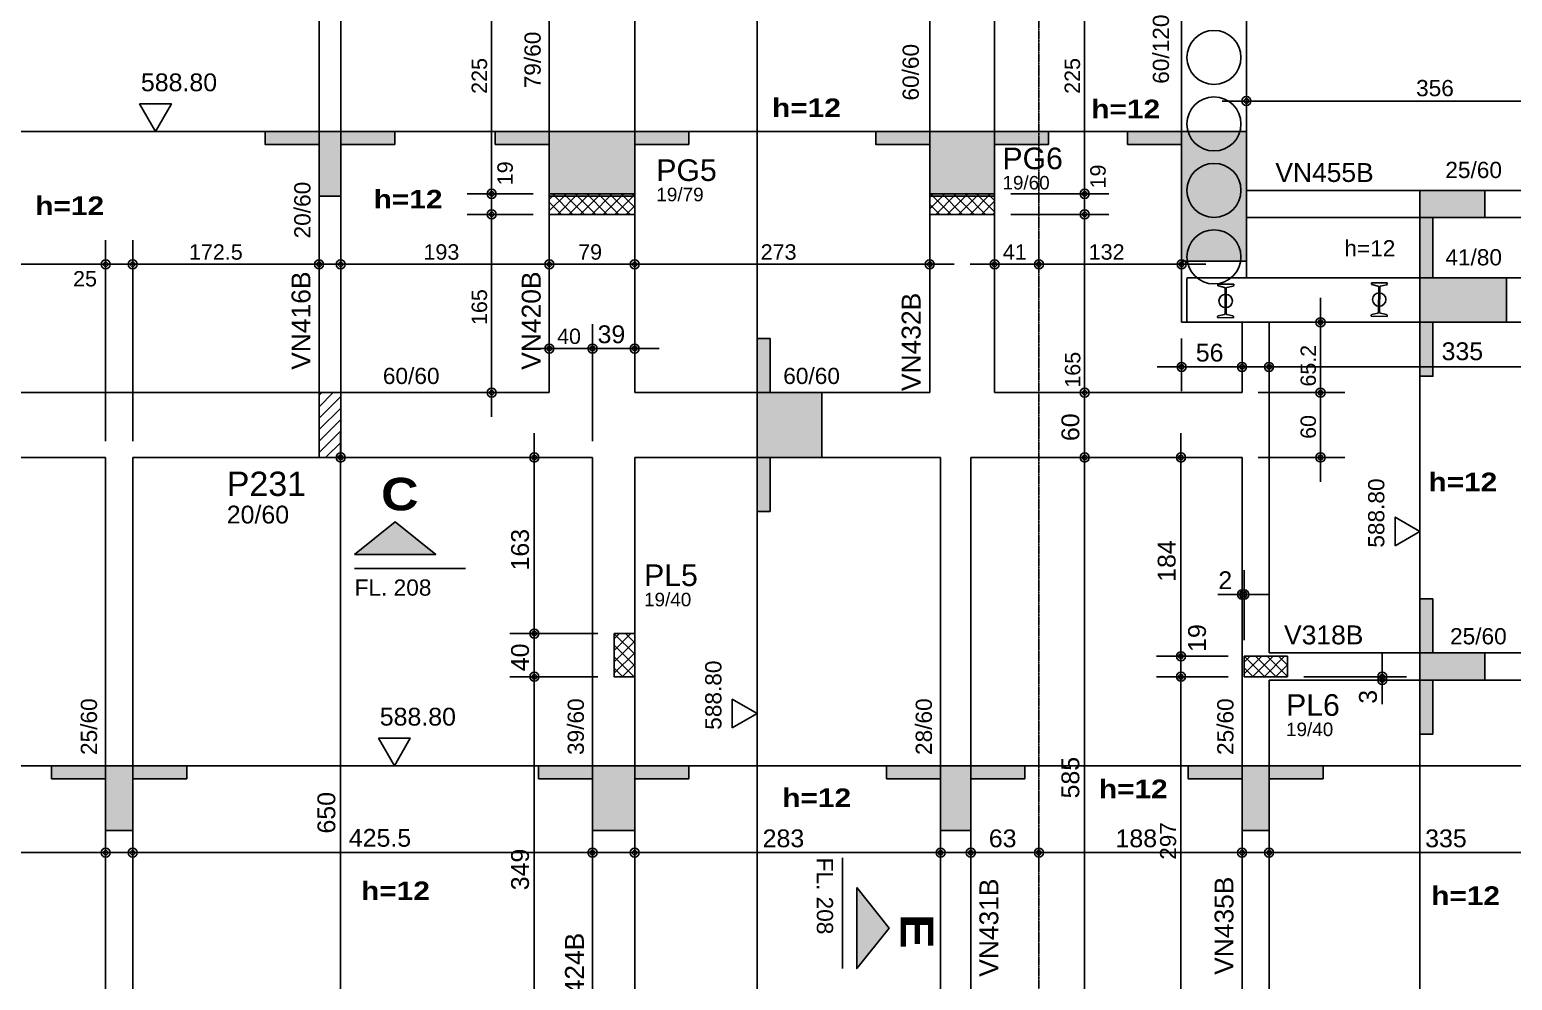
# Model space of a CAD drawing. Extents: x 0 to 13080, y 0 to 6750.
# Drawn here: x 5317 to 6689, y 3452 to 4332 of the extents above; entities that cross this region are included whole.
import ezdxf

# ---------------------------------------------------------------- set-up
doc = ezdxf.new("R2010")
doc.units = 0
doc.header["$MEASUREMENT"] = 0
doc.linetypes.add('ESTILO_TQS_0007', pattern=[2.1, 1.5, -0.2, 0.2, -0.2])
for name, color, linetype in [('MTH-202', 1, 'CONTINUOUS'), ('MTH-224', 4, 'CONTINUOUS'), ('MTH-231', 1, 'CONTINUOUS'), ('MTH-COTAS7', 31, 'CONTINUOUS'), ('MTH-DIM-PILAR', 3, 'CONTINUOUS'), ('MTH-DIM-VIGA', 3, 'CONTINUOUS'), ('MTH-EIXO-214', 4, 'CONTINUOUS'), ('MTH-FACE-VIGA', 7, 'CONTINUOUS'), ('MTH-HACHURA-PILAR', 1, 'CONTINUOUS'), ('MTH-LINHA-CORTE', 5, 'CONTINUOUS'), ('MTH-LINHA-SEÇÃO', 16, 'CONTINUOUS'), ('MTH-PILAR-MORRE', 5, 'CONTINUOUS'), ('MTH-PILAR-NASCE', 5, 'CONTINUOUS'), ('MTH-SIMB_COTA', 3, 'CONTINUOUS'), ('MTH-SOMBRA21', 150, 'CONTINUOUS'), ('MTH-TIT1-VIGA', 5, 'CONTINUOUS'), ('MTH-TIT2-PILAR', 5, 'CONTINUOUS'), ('MTH-TXT', 4, 'CONTINUOUS'), ('MTH-TXT-NEGRITO', 5, 'CONTINUOUS'), ('MTH-TXT-NOTAS', 3, 'CONTINUOUS')]:
    doc.layers.add(name, color=color, linetype=linetype)
doc.styles.add('TQS_ARIAL', font='arial.ttf')
doc.styles.add('TQS_ARIAL_BLACK', font='ariblk.ttf')

msp = doc.modelspace()

# ---------------------------------------------------------------- linework, layer by layer
at = {"layer": 'MTH-224', "linetype": 'Continuous'}
for p, q in [((5617.646319, 3833.376735), (5720.208819, 3833.376735)), ((6069.057753, 3565.680461), (6069.057753, 3463.117961))]:
    msp.add_line(p, q, dxfattribs=at)
for points in [[(5418.741732, 4263.485025), (5433.464235, 4237.985025), (5448.186648, 4263.485025), (5418.741732, 4263.485025)], [(6580.43917, 3854.467055), (6603.386875, 3867.71656), (6580.43917, 3880.964746), (6580.43917, 3854.467055)], [(5967.098864, 3685.910575), (5990.046569, 3699.16008), (5967.098864, 3712.408267), (5967.098864, 3685.910575)], [(5639.740761, 3676.327299), (5654.463265, 3650.827299), (5669.185677, 3676.327299), (5639.740761, 3676.327299)]]:
    msp.add_lwpolyline(points, dxfattribs=at)
at = {"layer": 'MTH-231', "linetype": 'Continuous'}
for p, q in [((6416.328794, 4095.69863), (6416.334249, 4096.633698)), ((6416.334249, 4096.633698), (6431.015599, 4096.548041)), ((6422.570585, 4093.587472), (6416.923238, 4094.940423)), ((6423.028085, 4069.35727), (6423.165029, 4092.829264)), ((6424.140893, 4092.823571), (6424.003956, 4069.353002)), ((6430.406893, 4094.861754), (6424.744144, 4093.57479)), ((6431.015599, 4096.548041), (6431.010144, 4095.612973)), ((6558.389514, 4096.996371), (6558.394969, 4097.931439)), ((6558.394969, 4097.931439), (6573.076319, 4097.845782)), ((6564.631305, 4094.885213), (6558.983958, 4096.238164)), ((6565.088805, 4070.655011), (6565.225749, 4094.127005)), ((6566.201613, 4094.121312), (6566.064676, 4070.650743)), ((6572.467613, 4096.159495), (6566.804864, 4094.872531)), ((6573.076319, 4097.845782), (6573.070864, 4096.910714)), ((6416.153386, 4065.634226), (6416.158842, 4066.569294)), ((6430.834736, 4065.548569), (6416.153386, 4065.634226)), ((6416.762093, 4067.320513), (6422.424842, 4068.607477)), ((6424.598401, 4068.594795), (6430.245747, 4067.241844)), ((6430.840192, 4066.483637), (6430.834736, 4065.548569)), ((6558.214106, 4066.931967), (6558.219562, 4067.867035)), ((6572.895456, 4066.84631), (6558.214106, 4066.931967)), ((6558.822813, 4068.618254), (6564.485562, 4069.905218)), ((6566.659121, 4069.892536), (6572.306467, 4068.539585)), ((6572.900912, 4067.781378), (6572.895456, 4066.84631))]:
    msp.add_line(p, q, dxfattribs=at)
for centre in [(6565.645213, 4082.388874), (6423.584493, 4081.091133)]:
    msp.add_circle(centre, 6.2, dxfattribs=at)
for centre, radius, start, end in [((6417.103803, 4095.694117), 0.775021, 179.666352, 256.527493), ((6422.390021, 4092.833777), 0.775021, 359.666352, 76.527493), ((6424.915902, 4092.819041), 0.775021, 102.803943, 179.665084), ((6430.235136, 4095.617504), 0.775021, 282.803943, 359.665084), ((6559.164523, 4096.991858), 0.775021, 179.666352, 256.527493), ((6564.450741, 4094.131518), 0.775021, 359.666352, 76.527493), ((6566.976622, 4094.116782), 0.775021, 102.803943, 179.665084), ((6572.295856, 4096.915245), 0.775021, 282.803943, 359.665084), ((6416.933851, 4066.564763), 0.775021, 102.803943, 179.665084), ((6422.253083, 4069.36323), 0.775025, 282.804082, 359.770246), ((6424.778965, 4069.348489), 0.775021, 179.666352, 256.527493), ((6430.065184, 4066.48815), 0.775021, 359.666352, 76.527493), ((6558.994571, 4067.862504), 0.775021, 102.803943, 179.665084), ((6564.313803, 4070.660971), 0.775025, 282.804082, 359.770246), ((6566.839685, 4070.64623), 0.775021, 179.666352, 256.527493), ((6572.125904, 4067.785891), 0.775021, 359.666352, 76.527493)]:
    msp.add_arc(centre, radius, start, end, dxfattribs=at)
at = {"layer": 'MTH-COTAS7', "linetype": 'Continuous'}
for p, q in [((5744.422748, 4157.734622), (5744.422748, 4427.714724)), ((6293.102997, 4157.734622), (6293.102997, 4427.714724)), ((6442.778491, 4252.985025), (6442.778491, 4288.625656)), ((6420.278491, 4266.125656), (6821.278048, 4266.125656)), ((5744.422748, 4138.732669), (5744.422748, 4202.734622)), ((6293.102997, 4138.732669), (6293.102997, 4202.734622)), ((5782.779196, 4180.234622), (5721.922748, 4180.234622)), ((5782.779196, 4180.234622), (5721.922748, 4180.234622)), ((5744.422748, 3973.714724), (5744.422748, 4183.732669)), ((6224.777243, 4180.234622), (6315.602997, 4180.234622)), ((6224.777243, 4180.234622), (6315.602997, 4180.234622)), ((6293.102997, 3973.714724), (6293.102997, 4183.732669)), ((6685.739681, 4183.234622), (6745.222233, 4183.234622)), ((5782.777243, 4161.232669), (5721.922748, 4161.232669)), ((5782.779196, 4161.232669), (5721.922748, 4161.232669)), ((6224.777243, 4161.232669), (6315.602997, 4161.232669)), ((6224.777243, 4161.232669), (6315.602997, 4161.232669)), ((5387.277243, 3951.214724), (5387.277243, 4137.506334)), ((5387.277243, 3951.214724), (5387.277243, 4137.506334)), ((5412.277243, 3951.214724), (5412.277243, 4137.506334)), ((5412.277243, 3951.214724), (5412.277243, 4137.506334)), ((5584.778343, 4106.323891), (5584.778343, 4137.506334)), ((5604.778343, 4104.18391), (5604.778343, 4137.506334)), ((5797.779196, 4093.723696), (5797.779196, 4137.506334)), ((5797.779196, 4093.723696), (5797.779196, 4137.506334)), ((5876.777243, 4100.977358), (5876.777243, 4137.506334)), ((5876.777243, 4094.658975), (5876.777243, 4137.506334)), ((6149.777243, 4125.732669), (6149.777243, 4137.506334)), ((6209.777243, 4125.732669), (6209.777243, 4137.506334)), ((6250.777243, 4108.80958), (6250.777243, 4137.506334)), ((6250.777243, 4108.80958), (6250.777243, 4137.506334)), ((6382.778491, 4116.780638), (6382.778491, 4137.506334)), ((5082.278343, 4115.006334), (5409.777243, 4115.006334)), ((5364.777243, 4115.006334), (5434.777243, 4115.006334)), ((5389.777243, 4115.006334), (5607.278343, 4115.006334)), ((5582.278343, 4115.006334), (5820.279196, 4115.006334)), ((5775.279196, 4115.006334), (5899.277243, 4115.006334)), ((5854.277243, 4115.006334), (6172.277243, 4115.006334)), ((6187.277243, 4115.006334), (6273.277243, 4115.006334)), ((6228.277243, 4115.006334), (6405.278491, 4115.006334)), ((6511.338544, 3973.714724), (6511.338544, 4083.890202)), ((6498.948715, 4061.390202), (6488.838544, 4061.390202)), ((5797.779196, 4011.214724), (5797.779196, 4059.530041)), ((5837.777243, 3951.214724), (5837.777243, 4059.530041)), ((5837.777243, 3966.214724), (5837.777243, 4059.530041)), ((5876.777243, 4032.215998), (5876.777243, 4059.530041)), ((5775.279196, 4037.030041), (5860.277243, 4037.030041)), ((5815.277243, 4037.030041), (5899.277243, 4037.030041)), ((6382.778491, 4046.390095), (6382.778491, 3997.560453)), ((6360.278491, 4020.060453), (6461.277245, 4020.060453)), ((6441.277245, 4020.060453), (6821.278048, 4020.060453)), ((6463.777245, 4024.51462), (6463.777245, 3997.560453)), ((6293.102997, 3913.714762), (6293.102997, 4018.714724)), ((6438.777245, 4013.802431), (6438.777245, 3997.560453)), ((6511.338544, 3913.714724), (6511.338544, 4018.714724)), ((5782.779196, 3996.214724), (5721.922748, 3996.214724)), ((6309.277244, 3996.214724), (6270.602997, 3996.214724)), ((6285.602997, 3996.214724), (6315.602997, 3996.214724)), ((6453.777245, 3996.214724), (6533.838544, 3996.214724)), ((6453.777245, 3996.214724), (6533.838544, 3996.214724)), ((5604.691797, 3263.732062), (5604.691797, 3958.714762)), ((5783.888868, 3750.732669), (5783.888868, 3958.714724)), ((6293.102997, 3328.732063), (6293.102997, 3958.714762)), ((6382.17447, 3729.732669), (6382.17447, 3958.714724)), ((5607.859482, 3936.214762), (5627.191797, 3936.214762)), ((5773.676923, 3936.214724), (5806.388868, 3936.214724)), ((6300.602997, 3936.214762), (6270.602997, 3936.214762)), ((6285.602997, 3936.214762), (6315.602997, 3936.214762)), ((6382.563417, 3936.214724), (6359.67447, 3936.214724)), ((6453.777245, 3936.214724), (6533.838544, 3936.214724)), ((6438.777245, 3813.242516), (6438.777245, 3831.872971)), ((6440.777243, 3767.232669), (6440.777243, 3831.872971)), ((6463.277243, 3809.372971), (6416.277245, 3809.372971)), ((5783.888868, 3710.732669), (5783.888868, 3795.732669)), ((5842.779196, 3773.232669), (5761.388868, 3773.232669)), ((5842.779196, 3773.232669), (5761.388868, 3773.232669)), ((6382.17447, 3710.732669), (6382.17447, 3774.732669)), ((5783.888868, 3361.732062), (5783.888868, 3755.732669)), ((6425.777243, 3752.232669), (6359.67447, 3752.232669)), ((6425.777243, 3752.232669), (6359.67447, 3752.232669)), ((6382.17447, 3413.714762), (6382.17447, 3755.732669)), ((6568.435085, 3707.732907), (6568.435085, 3755.732669)), ((5842.779196, 3733.232669), (5761.388868, 3733.232669)), ((5842.779196, 3733.232669), (5761.388868, 3733.232669)), ((6425.777243, 3733.232669), (6359.67447, 3733.232669)), ((6425.777243, 3733.232669), (6359.67447, 3733.232669)), ((6495.777243, 3733.232669), (6590.935085, 3733.232669)), ((6478.777245, 3730.232907), (6590.935085, 3730.232907)), ((5387.277243, 3542.52651), (5387.277243, 3592.964762)), ((5412.277243, 3551.970146), (5412.277243, 3592.964762)), ((5837.777243, 3553.940557), (5837.777243, 3592.964762)), ((6159.777243, 3559.523725), (6159.777243, 3592.964762)), ((6187.777243, 3548.357388), (6187.777243, 3592.964762)), ((6250.777243, 3554.347515), (6250.777243, 3592.964762)), ((6250.777243, 3554.347515), (6250.777243, 3592.964762)), ((6438.777245, 3554.347515), (6438.777245, 3592.964762)), ((6463.777245, 3552.369627), (6463.777245, 3592.964762)), ((4939.277243, 3570.464762), (5409.777243, 3570.464762)), ((5389.777243, 3570.464762), (5860.277243, 3570.464762)), ((5854.277243, 3570.464762), (6182.277243, 3570.464762)), ((5876.777243, 3575.827299), (5876.777243, 3547.964762)), ((6165.277243, 3570.464762), (6273.277243, 3570.464762)), ((6228.277243, 3570.464762), (6461.277245, 3570.464762)), ((6441.277245, 3570.464762), (6821.278048, 3570.464762)), ((6382.17447, 3328.732063), (6382.17447, 3458.714762))]:
    msp.add_line(p, q, dxfattribs=at)
at = {"layer": 'MTH-EIXO-214', "linetype": 'ESTILO_TQS_0007'}
msp.add_line((6250.777243, 6386.749862), (6250.777243, 488.1738), dxfattribs=at)
at = {"layer": 'MTH-FACE-VIGA', "linetype": 'Continuous'}
for p, q in [((6442.756522, 6120.866403), (6442.756522, 4102.390166)), ((6382.778491, 6060.892452), (6382.778491, 4061.390095)), ((6149.777243, 4405.214724), (6149.777243, 3996.214724)), ((6442.756522, 4183.234622), (8424.608441, 4183.234622)), ((6442.756522, 4158.234622), (6798.778048, 4158.234622)), ((6382.778491, 4061.390095), (6387.756545, 4061.390095)), ((6149.777243, 3996.214724), (5876.777243, 3996.214724)), ((6187.777243, 3753.232669), (6187.777243, 3936.214724)), ((6187.777243, 3936.214724), (6438.777245, 3936.214724))]:
    msp.add_line(p, q, dxfattribs=at)
for points in [[(5584.778343, 4405.214724), (5584.778343, 3996.214724)], [(5604.778343, 3996.214724), (5604.778343, 4405.214724)], [(5797.779196, 4405.214724), (5797.779196, 4180.234622)], [(5876.777243, 3996.214724), (5876.777243, 4405.214724)], [(6209.777243, 3996.214724), (6209.777243, 4405.214724)], [(5797.779196, 4161.232669), (5797.779196, 3996.214724)], [(6438.777245, 4061.390138), (6438.777245, 3996.214724)], [(6463.777245, 3956.214724), (6463.777245, 4061.390159)], [(5399.777243, 3996.214724), (5104.778343, 3996.214724)], [(5584.778343, 3996.214724), (5399.777243, 3996.214724)], [(5797.779196, 3996.214724), (5604.778343, 3996.214724)], [(6438.777245, 3996.214724), (6209.777243, 3996.214724)], [(6463.777245, 3755.232907), (6463.777245, 3956.214724)], [(5104.778343, 3936.214724), (5387.277243, 3936.214724)], [(5387.277243, 3936.214724), (5387.277243, 3286.232065)], [(5412.277243, 3286.232065), (5412.277243, 3936.214724)], [(5412.277243, 3936.214724), (5584.778343, 3936.214724)], [(5604.778343, 3936.214724), (5837.777243, 3936.214724)], [(5837.777243, 3936.214724), (5837.777243, 3384.232062)], [(5876.777243, 3936.214724), (6159.777243, 3936.214724)], [(5876.777243, 3384.232062), (5876.777243, 3936.214724)], [(6159.777243, 3936.214724), (6159.777243, 3753.232669)], [(6438.777245, 3936.214724), (6438.777245, 3742.732915)], [(6159.777243, 3753.232669), (6159.777243, 3436.232063)], [(6187.777243, 3436.232063), (6187.777243, 3753.232669)], [(6798.778048, 3755.232706), (6463.777245, 3755.232907)], [(6438.777245, 3742.732915), (6438.777245, 3436.214762)], [(6463.777245, 3436.214762), (6463.777245, 3730.232907)], [(6463.777245, 3730.232907), (6798.778048, 3730.232706)]]:
    msp.add_lwpolyline(points, dxfattribs=at)
for centre in [(6412.756274, 4306.481027), (6412.756274, 4244.950357), (6412.756274, 4183.419687), (6412.756274, 4121.889043)]:
    msp.add_circle(centre, 25, dxfattribs=at)
at = {"layer": 'MTH-HACHURA-PILAR', "linetype": 'Continuous'}
for p, q in [((5797.777243, 4164.360579), (5813.651286, 4180.234622)), ((5797.777243, 4174.967181), (5803.044684, 4180.234622)), ((5797.777243, 4172.428371), (5808.972946, 4161.232669)), ((5800.577595, 4180.234622), (5819.579548, 4161.232669)), ((5805.255935, 4161.232669), (5824.257888, 4180.234622)), ((5811.184197, 4180.234622), (5830.18615, 4161.232669)), ((5815.862537, 4161.232669), (5834.86449, 4180.234622)), ((5821.790798, 4180.234622), (5840.792751, 4161.232669)), ((5826.469138, 4161.232669), (5845.471091, 4180.234622)), ((5832.3974, 4180.234622), (5851.399353, 4161.232669)), ((5837.07574, 4161.232669), (5856.077693, 4180.234622)), ((5843.004002, 4180.234622), (5862.005955, 4161.232669)), ((5847.682342, 4161.232669), (5866.684295, 4180.234622)), ((5853.610603, 4180.234622), (5872.612557, 4161.232669)), ((5858.288943, 4161.232669), (5876.779196, 4179.722922)), ((5864.217205, 4180.234622), (5876.779196, 4167.67263)), ((5874.823807, 4180.234622), (5876.779196, 4178.279232)), ((6149.77529, 4166.340769), (6163.669143, 4180.234622)), ((6149.77529, 4176.947371), (6153.062541, 4180.234622)), ((6150.595451, 4180.234622), (6169.597405, 4161.232669)), ((6155.273791, 4161.232669), (6174.275745, 4180.234622)), ((6161.202053, 4180.234622), (6180.204006, 4161.232669)), ((6165.880393, 4161.232669), (6184.882346, 4180.234622)), ((6171.808655, 4180.234622), (6190.810608, 4161.232669)), ((6176.486995, 4161.232669), (6195.488948, 4180.234622)), ((6182.415257, 4180.234622), (6201.41721, 4161.232669)), ((6187.093597, 4161.232669), (6206.09555, 4180.234622)), ((6193.021858, 4180.234622), (6209.777243, 4163.479237)), ((6197.700198, 4161.232669), (6209.777243, 4173.309714)), ((6203.62846, 4180.234622), (6209.777243, 4174.085838)), ((5797.777243, 4161.82177), (5798.366344, 4161.232669)), ((5868.895545, 4161.232669), (5876.779196, 4169.11632)), ((6149.77529, 4170.448181), (6158.990803, 4161.232669)), ((6208.3068, 4161.232669), (6209.777243, 4162.703112)), ((5584.778343, 3983.181483), (5597.811584, 3996.214724)), ((5584.778343, 3993.788085), (5587.204982, 3996.214724)), ((5584.778343, 3972.574882), (5604.778343, 3992.574882)), ((5584.778343, 3961.96828), (5604.778343, 3981.96828)), ((5584.778343, 3951.361678), (5604.778343, 3971.361678)), ((5584.778343, 3940.755076), (5604.778343, 3960.755076)), ((5590.844592, 3936.214724), (5604.778343, 3950.148475)), ((5601.451194, 3936.214724), (5604.778343, 3939.541873)), ((5857.779196, 3757.672056), (5873.339809, 3773.232669)), ((5857.779196, 3768.278658), (5862.733207, 3773.232669)), ((5857.779196, 3773.015163), (5876.779196, 3754.015163)), ((5868.168293, 3773.232669), (5876.779196, 3764.621765)), ((5857.779196, 3747.065455), (5876.779196, 3766.065455)), ((5857.779196, 3762.408562), (5876.779196, 3743.408562)), ((5857.779196, 3736.458853), (5876.779196, 3755.458853)), ((5857.779196, 3751.80196), (5876.348488, 3733.232669)), ((6440.777243, 3736.093805), (6456.916107, 3752.232669)), ((6440.777243, 3746.700407), (6446.309505, 3752.232669)), ((6440.777243, 3752.232669), (6459.711582, 3733.232669)), ((6448.522708, 3733.232669), (6467.522708, 3752.232669)), ((6451.318184, 3752.232669), (6470.318184, 3733.232669)), ((6459.12931, 3733.232669), (6478.12931, 3752.232669)), ((6461.924786, 3752.232669), (6480.777243, 3733.380211)), ((6472.531387, 3752.232669), (6480.777243, 3743.986813)), ((5857.779196, 3741.195358), (5865.741886, 3733.232669)), ((5865.159614, 3733.232669), (5876.779196, 3744.852251)), ((5875.766216, 3733.232669), (5876.779196, 3734.245649)), ((6440.777243, 3741.560406), (6449.104981, 3733.232669)), ((6469.735912, 3733.232669), (6480.777243, 3744.274)), ((6480.342513, 3733.232669), (6480.777243, 3733.667398))]:
    msp.add_line(p, q, dxfattribs=at)
at = {"layer": 'MTH-LINHA-CORTE', "linetype": 'Continuous'}
for p, q in [((8407.298563, 4102.391794), (6387.756541, 4102.39012)), ((6387.756545, 4101.89012), (6387.756545, 4061.390095)), ((6387.756545, 4061.390095), (8407.298563, 4061.391806))]:
    msp.add_line(p, q, dxfattribs=at)
for points in [[(5617.646319, 3846.501735), (5692.646319, 3846.501735), (5655.146319, 3876.501735), (5617.646319, 3846.501735)], [(6082.182753, 3538.117961), (6082.182753, 3463.117961), (6112.182753, 3500.617961), (6082.182753, 3538.117961)]]:
    msp.add_lwpolyline(points, dxfattribs=at)
at = {"layer": 'MTH-LINHA-SEÇÃO', "linetype": 'Continuous'}
for p, q in [((5990.046569, 3384.232062), (5990.046569, 5023.714724)), ((3715.777097, 4237.985025), (6390.256545, 4237.985025)), ((6603.386875, 3351.232063), (6603.386875, 4102.390299)), ((921.17219, 3650.827299), (8448.796747, 3650.827299))]:
    msp.add_line(p, q, dxfattribs=at)
for points in [[(5584.778343, 4225.985025), (5584.778343, 4237.985025), (5534.778343, 4237.985025), (5534.778343, 4225.985025), (5584.778343, 4225.985025)], [(5604.778343, 4237.985025), (5584.778343, 4237.985025), (5584.778343, 4177.985025), (5604.778343, 4177.985025), (5604.778343, 4237.985025)], [(5654.778343, 4225.985025), (5654.778343, 4237.985025), (5604.778343, 4237.985025), (5604.778343, 4225.985025), (5654.778343, 4225.985025)], [(5797.779196, 4225.985025), (5797.779196, 4237.985025), (5747.779196, 4237.985025), (5747.779196, 4225.985025), (5797.779196, 4225.985025)], [(5876.777243, 4237.985025), (5797.779196, 4237.985025), (5797.779196, 4177.985025), (5876.777243, 4177.985025), (5876.777243, 4237.985025)], [(5926.777243, 4225.985025), (5926.777243, 4237.985025), (5876.777243, 4237.985025), (5876.777243, 4225.985025), (5926.777243, 4225.985025)], [(6149.777243, 4225.985025), (6149.777243, 4237.985025), (6099.777243, 4237.985025), (6099.777243, 4225.985025), (6149.777243, 4225.985025)], [(6209.777243, 4237.985025), (6149.777243, 4237.985025), (6149.777243, 4177.985025), (6209.777243, 4177.985025), (6209.777243, 4237.985025)], [(6259.777243, 4225.985025), (6259.777243, 4237.985025), (6209.777243, 4237.985025), (6209.777243, 4225.985025), (6259.777243, 4225.985025)], [(6382.778491, 4225.985025), (6382.778491, 4237.985025), (6332.778491, 4237.985025), (6332.778491, 4225.985025), (6382.778491, 4225.985025)], [(6442.778491, 4237.985025), (6382.778491, 4237.985025), (6382.778491, 4117.985025), (6442.778491, 4117.985025), (6442.778491, 4237.985025)], [(6663.386875, 4183.234622), (6603.386875, 4183.234622), (6603.386875, 4158.234622), (6663.386875, 4158.234622), (6663.386875, 4183.234622)], [(6615.386875, 4158.234622), (6603.386875, 4158.234622), (6603.386875, 4102.390915), (6615.386875, 4102.390915), (6615.386875, 4158.234622)], [(6683.386875, 4102.390299), (6603.386875, 4102.390299), (6603.386875, 4061.390299), (6683.386875, 4061.390299), (6683.386875, 4102.390299)], [(6615.386875, 4061.390299), (6603.386875, 4061.390299), (6603.386875, 4011.390299), (6615.386875, 4011.390299), (6615.386875, 4061.390299)], [(6002.046569, 4046.214724), (5990.046569, 4046.214724), (5990.046569, 3996.214724), (6002.046569, 3996.214724), (6002.046569, 4046.214724)], [(5990.046569, 3996.214724), (5990.046569, 3936.214762), (6050.046569, 3936.214762), (6050.046569, 3996.214724), (5990.046569, 3996.214724)], [(6002.046569, 3936.214762), (5990.046569, 3936.214762), (5990.046569, 3886.214762), (6002.046569, 3886.214762), (6002.046569, 3936.214762)], [(6615.386875, 3805.232823), (6603.386875, 3805.232823), (6603.386875, 3755.232823), (6615.386875, 3755.232823), (6615.386875, 3805.232823)], [(6663.386875, 3755.232823), (6603.386875, 3755.232823), (6603.386875, 3730.232823), (6663.386875, 3730.232823), (6663.386875, 3755.232823)], [(6615.386875, 3730.232787), (6603.386875, 3730.232787), (6603.386875, 3680.232787), (6615.386875, 3680.232787), (6615.386875, 3730.232787)], [(5387.277243, 3638.827299), (5387.277243, 3650.827299), (5337.277243, 3650.827299), (5337.277243, 3638.827299), (5387.277243, 3638.827299)], [(5412.277243, 3650.827299), (5387.277243, 3650.827299), (5387.277243, 3590.827299), (5412.277243, 3590.827299), (5412.277243, 3650.827299)], [(5462.277243, 3638.827299), (5462.277243, 3650.827299), (5412.277243, 3650.827299), (5412.277243, 3638.827299), (5462.277243, 3638.827299)], [(5837.777243, 3638.827299), (5837.777243, 3650.827299), (5787.777243, 3650.827299), (5787.777243, 3638.827299), (5837.777243, 3638.827299)], [(5876.777243, 3650.827299), (5837.777243, 3650.827299), (5837.777243, 3590.827299), (5876.777243, 3590.827299), (5876.777243, 3650.827299)], [(5926.777243, 3638.827299), (5926.777243, 3650.827299), (5876.777243, 3650.827299), (5876.777243, 3638.827299), (5926.777243, 3638.827299)], [(6159.777243, 3638.827299), (6159.777243, 3650.827299), (6109.777243, 3650.827299), (6109.777243, 3638.827299), (6159.777243, 3638.827299)], [(6187.777243, 3650.827299), (6159.777243, 3650.827299), (6159.777243, 3590.827299), (6187.777243, 3590.827299), (6187.777243, 3650.827299)], [(6237.777243, 3638.827299), (6237.777243, 3650.827299), (6187.777243, 3650.827299), (6187.777243, 3638.827299), (6237.777243, 3638.827299)], [(6438.777245, 3638.827299), (6438.777245, 3650.827299), (6388.777245, 3650.827299), (6388.777245, 3638.827299), (6438.777245, 3638.827299)], [(6463.777245, 3650.827299), (6438.777245, 3650.827299), (6438.777245, 3590.827299), (6463.777245, 3590.827299), (6463.777245, 3650.827299)], [(6513.777245, 3638.827299), (6513.777245, 3650.827299), (6463.777245, 3650.827299), (6463.777245, 3638.827299), (6513.777245, 3638.827299)]]:
    msp.add_lwpolyline(points, dxfattribs=at)
at = {"layer": 'MTH-PILAR-MORRE', "linetype": 'Continuous'}
msp.add_lwpolyline([(5584.778343, 3936.214724), (5604.778343, 3936.214724), (5604.778343, 3996.214724), (5584.778343, 3996.214724), (5584.778343, 3936.214724)], dxfattribs=at)
at = {"layer": 'MTH-PILAR-NASCE', "linetype": 'Continuous'}
for points in [[(5876.779196, 4161.232669), (5876.779196, 4180.234622), (5797.777243, 4180.234622), (5797.777243, 4161.232669), (5876.779196, 4161.232669)], [(6209.777243, 4161.232669), (6209.777243, 4180.234622), (6149.77529, 4180.234622), (6149.77529, 4161.232669), (6209.777243, 4161.232669)], [(5857.779196, 3773.232669), (5876.779196, 3773.232669), (5876.779196, 3733.232669), (5857.779196, 3733.232669), (5857.779196, 3773.232669)], [(6480.777243, 3752.232669), (6440.777243, 3752.232669), (6440.777243, 3733.232669), (6480.777243, 3733.232669), (6480.777243, 3752.232669)]]:
    msp.add_lwpolyline(points, dxfattribs=at)
at = {"layer": 'MTH-SIMB_COTA', "linetype": 'Continuous'}
for centre, radius in [((6442.778491, 4266.125656), 4.200001), ((6442.778491, 4266.125656), 2.1), ((5744.422748, 4180.234622), 4.200001), ((5744.422748, 4180.234622), 4.200001), ((6293.102997, 4180.234622), 4.200001), ((6293.102997, 4180.234622), 4.200001), ((5744.422748, 4180.234622), 2.1), ((5744.422748, 4180.234622), 2.1), ((6293.102997, 4180.234622), 2.1), ((6293.102997, 4180.234622), 2.1), ((5744.422748, 4161.232669), 4.200001), ((5744.422748, 4161.232669), 4.200001), ((5744.422748, 4161.232669), 2.1), ((5744.422748, 4161.232669), 2.1), ((6293.102997, 4161.232669), 4.200001), ((6293.102997, 4161.232669), 4.200001), ((6293.102997, 4161.232669), 2.1), ((6293.102997, 4161.232669), 2.1), ((5387.277243, 4115.006334), 4.200001), ((5387.277243, 4115.006334), 4.200001), ((5387.277243, 4115.006334), 2.1), ((5387.277243, 4115.006334), 2.1), ((5412.277243, 4115.006334), 4.200001), ((5412.277243, 4115.006334), 4.200001), ((5412.277243, 4115.006334), 2.1), ((5412.277243, 4115.006334), 2.1), ((5584.778343, 4115.006334), 4.200001), ((5584.778343, 4115.006334), 2.1), ((5604.778343, 4115.006334), 4.200001), ((5604.778343, 4115.006334), 2.1), ((5797.779196, 4115.006334), 4.200001), ((5797.779196, 4115.006334), 4.200001), ((5797.779196, 4115.006334), 2.1), ((5797.779196, 4115.006334), 2.1), ((5876.777243, 4115.006334), 4.200001), ((5876.777243, 4115.006334), 4.200001), ((5876.777243, 4115.006334), 2.1), ((5876.777243, 4115.006334), 2.1), ((6149.777243, 4115.006334), 4.200001), ((6149.777243, 4115.006334), 2.1), ((6209.777243, 4115.006334), 4.200001), ((6209.777243, 4115.006334), 2.1), ((6250.777243, 4115.006334), 4.200001), ((6250.777243, 4115.006334), 4.200001), ((6250.777243, 4115.006334), 2.1), ((6250.777243, 4115.006334), 2.1), ((6382.778491, 4115.006334), 4.200001), ((6382.778491, 4115.006334), 2.1), ((6511.338544, 4061.390202), 4.200001), ((6511.338544, 4061.390202), 2.1), ((5797.779196, 4037.030041), 4.200001), ((5797.779196, 4037.030041), 2.1), ((5837.777243, 4037.030041), 4.200001), ((5837.777243, 4037.030041), 4.200001), ((5837.777243, 4037.030041), 2.1), ((5837.777243, 4037.030041), 2.1), ((5876.777243, 4037.030041), 4.200001), ((5876.777243, 4037.030041), 2.1), ((6382.778491, 4020.060453), 4.200001), ((6382.778491, 4020.060453), 2.1), ((6438.777245, 4020.060453), 4.200001), ((6438.777245, 4020.060453), 2.1), ((6463.777245, 4020.060453), 4.200001), ((6463.777245, 4020.060453), 2.1), ((5744.422748, 3996.214724), 4.200001), ((5744.422748, 3996.214724), 2.1), ((6293.102997, 3996.214724), 4.200001), ((6293.102997, 3996.214724), 4.200001), ((6293.102997, 3996.214724), 2.1), ((6293.102997, 3996.214724), 2.1), ((6511.338544, 3996.214724), 4.200001), ((6511.338544, 3996.214724), 4.200001), ((6511.338544, 3996.214724), 2.1), ((6511.338544, 3996.214724), 2.1), ((5604.691797, 3936.214762), 4.200001), ((5604.691797, 3936.214762), 2.1), ((5783.888868, 3936.214724), 4.200001), ((5783.888868, 3936.214724), 2.1), ((6293.102997, 3936.214762), 4.200001), ((6293.102997, 3936.214762), 4.200001), ((6293.102997, 3936.214762), 2.1), ((6293.102997, 3936.214762), 2.1), ((6382.17447, 3936.214724), 4.200001), ((6382.17447, 3936.214724), 2.1), ((6511.338544, 3936.214724), 4.200001), ((6511.338544, 3936.214724), 2.1), ((6438.777245, 3809.372971), 4.200001), ((6440.777243, 3809.372971), 4.200001), ((6438.777245, 3809.372971), 2.1), ((6440.777243, 3809.372971), 2.1), ((5783.888868, 3773.232669), 4.200001), ((5783.888868, 3773.232669), 4.200001), ((5783.888868, 3773.232669), 2.1), ((5783.888868, 3773.232669), 2.1), ((6382.17447, 3752.232669), 4.200001), ((6382.17447, 3752.232669), 4.200001), ((6382.17447, 3752.232669), 2.1), ((6382.17447, 3752.232669), 2.1), ((5783.888868, 3733.232669), 4.200001), ((5783.888868, 3733.232669), 4.200001), ((5783.888868, 3733.232669), 2.1), ((5783.888868, 3733.232669), 2.1), ((6382.17447, 3733.232669), 4.200001), ((6382.17447, 3733.232669), 4.200001), ((6382.17447, 3733.232669), 2.1), ((6382.17447, 3733.232669), 2.1), ((6568.435085, 3733.232669), 4.200001), ((6568.435085, 3730.232907), 4.200001), ((6568.435085, 3733.232669), 2.1), ((6568.435085, 3730.232907), 2.1), ((5387.277243, 3570.464762), 4.200001), ((5387.277243, 3570.464762), 2.1), ((5412.277243, 3570.464762), 4.200001), ((5412.277243, 3570.464762), 2.1), ((5837.777243, 3570.464762), 4.200001), ((5837.777243, 3570.464762), 2.1), ((5876.777243, 3570.464762), 4.200001), ((5876.777243, 3570.464762), 2.1), ((6159.777243, 3570.464762), 4.200001), ((6159.777243, 3570.464762), 2.1), ((6187.777243, 3570.464762), 4.200001), ((6187.777243, 3570.464762), 2.1), ((6250.777243, 3570.464762), 4.200001), ((6250.777243, 3570.464762), 4.200001), ((6250.777243, 3570.464762), 2.1), ((6250.777243, 3570.464762), 2.1), ((6438.777245, 3570.464762), 4.200001), ((6438.777245, 3570.464762), 2.1), ((6463.777245, 3570.464762), 4.200001), ((6463.777245, 3570.464762), 2.1)]:
    msp.add_circle(centre, radius, dxfattribs=at)
at = {"layer": 'MTH-SOMBRA21', "linetype": 'Continuous'}
for points in [[(5584.778343, 4225.985025), (5584.778343, 4237.985025), (5534.778343, 4237.985025)], [(5584.778343, 4225.985025), (5534.778343, 4237.985025), (5534.778343, 4225.985025)], [(5584.778343, 4225.985025), (5534.778343, 4225.985025), (5584.778343, 4225.985025)], [(5604.778343, 4237.985025), (5584.778343, 4237.985025), (5584.778343, 4177.985025)], [(5604.778343, 4237.985025), (5584.778343, 4177.985025), (5604.778343, 4177.985025)], [(5654.778343, 4225.985025), (5654.778343, 4237.985025), (5604.778343, 4237.985025)], [(5654.778343, 4225.985025), (5604.778343, 4237.985025), (5604.778343, 4225.985025)], [(5604.778343, 4237.985025), (5604.778343, 4177.985025), (5604.778343, 4237.985025)], [(5654.778343, 4225.985025), (5604.778343, 4225.985025), (5654.778343, 4225.985025)], [(5797.779196, 4225.985025), (5797.779196, 4237.985025), (5747.779196, 4237.985025)], [(5797.779196, 4225.985025), (5747.779196, 4237.985025), (5747.779196, 4225.985025)], [(5797.779196, 4225.985025), (5747.779196, 4225.985025), (5797.779196, 4225.985025)], [(5876.777243, 4237.985025), (5797.779196, 4237.985025), (5797.779196, 4177.985025)], [(5876.777243, 4237.985025), (5797.779196, 4177.985025), (5876.777243, 4177.985025)], [(5926.777243, 4225.985025), (5926.777243, 4237.985025), (5876.777243, 4237.985025)], [(5926.777243, 4225.985025), (5876.777243, 4237.985025), (5876.777243, 4225.985025)], [(5876.777243, 4237.985025), (5876.777243, 4177.985025), (5876.777243, 4237.985025)], [(5926.777243, 4225.985025), (5876.777243, 4225.985025), (5926.777243, 4225.985025)], [(6149.777243, 4225.985025), (6149.777243, 4237.985025), (6099.777243, 4237.985025)], [(6149.777243, 4225.985025), (6099.777243, 4237.985025), (6099.777243, 4225.985025)], [(6149.777243, 4225.985025), (6099.777243, 4225.985025), (6149.777243, 4225.985025)], [(6209.777243, 4237.985025), (6149.777243, 4237.985025), (6149.777243, 4177.985025)], [(6209.777243, 4237.985025), (6149.777243, 4177.985025), (6209.777243, 4177.985025)], [(6259.777243, 4225.985025), (6259.777243, 4237.985025), (6209.777243, 4237.985025)], [(6259.777243, 4225.985025), (6209.777243, 4237.985025), (6209.777243, 4225.985025)], [(6209.777243, 4237.985025), (6209.777243, 4177.985025), (6209.777243, 4237.985025)], [(6259.777243, 4225.985025), (6209.777243, 4225.985025), (6259.777243, 4225.985025)], [(6382.778491, 4225.985025), (6382.778491, 4237.985025), (6332.778491, 4237.985025)], [(6382.778491, 4225.985025), (6332.778491, 4237.985025), (6332.778491, 4225.985025)], [(6382.778491, 4225.985025), (6332.778491, 4225.985025), (6382.778491, 4225.985025)], [(6442.778491, 4237.985025), (6382.778491, 4237.985025), (6382.778491, 4117.985025)], [(6442.778491, 4237.985025), (6382.778491, 4117.985025), (6442.778491, 4117.985025)], [(6442.778491, 4237.985025), (6442.778491, 4117.985025), (6442.778491, 4237.985025)], [(6663.386875, 4183.234622), (6603.386875, 4183.234622), (6603.386875, 4158.234622)], [(6663.386875, 4183.234622), (6603.386875, 4158.234622), (6663.386875, 4158.234622)], [(6663.386875, 4183.234622), (6663.386875, 4158.234622), (6663.386875, 4183.234622)], [(6615.386875, 4158.234622), (6603.386875, 4158.234622), (6603.386875, 4102.390915)], [(6615.386875, 4158.234622), (6603.386875, 4102.390915), (6615.386875, 4102.390915)], [(6615.386875, 4158.234622), (6615.386875, 4102.390915), (6615.386875, 4158.234622)], [(6683.386875, 4102.390299), (6603.386875, 4102.390299), (6603.386875, 4061.390299)], [(6683.386875, 4102.390299), (6603.386875, 4061.390299), (6683.386875, 4061.390299)], [(6683.386875, 4102.390299), (6683.386875, 4061.390299), (6683.386875, 4102.390299)], [(6615.386875, 4061.390299), (6603.386875, 4061.390299), (6603.386875, 4011.390299)], [(6615.386875, 4061.390299), (6603.386875, 4011.390299), (6615.386875, 4011.390299)], [(6615.386875, 4061.390299), (6615.386875, 4011.390299), (6615.386875, 4061.390299)], [(6002.046569, 4046.214724), (5990.046569, 4046.214724), (5990.046569, 3996.214724)], [(6002.046569, 4046.214724), (5990.046569, 3996.214724), (6002.046569, 3996.214724)], [(6002.046569, 4046.214724), (6002.046569, 3996.214724), (6002.046569, 4046.214724)], [(5990.046569, 3996.214724), (5990.046569, 3936.214762), (6050.046569, 3936.214762)], [(5990.046569, 3996.214724), (6050.046569, 3936.214762), (6050.046569, 3996.214724)], [(5990.046569, 3996.214724), (6050.046569, 3996.214724), (5990.046569, 3996.214724)], [(6002.046569, 3936.214762), (5990.046569, 3936.214762), (5990.046569, 3886.214762)], [(6002.046569, 3936.214762), (5990.046569, 3886.214762), (6002.046569, 3886.214762)], [(6002.046569, 3936.214762), (6002.046569, 3886.214762), (6002.046569, 3936.214762)], [(5617.646319, 3846.501735), (5692.646319, 3846.501735), (5655.146319, 3876.501735)], [(5617.646319, 3846.501735), (5655.146319, 3876.501735), (5617.646319, 3846.501735)], [(6615.386875, 3805.232823), (6603.386875, 3805.232823), (6603.386875, 3755.232823)], [(6615.386875, 3805.232823), (6603.386875, 3755.232823), (6615.386875, 3755.232823)], [(6615.386875, 3805.232823), (6615.386875, 3755.232823), (6615.386875, 3805.232823)], [(6663.386875, 3755.232823), (6603.386875, 3755.232823), (6603.386875, 3730.232823)], [(6663.386875, 3755.232823), (6603.386875, 3730.232823), (6663.386875, 3730.232823)], [(6663.386875, 3755.232823), (6663.386875, 3730.232823), (6663.386875, 3755.232823)], [(6615.386875, 3730.232787), (6603.386875, 3730.232787), (6603.386875, 3680.232787)], [(6615.386875, 3730.232787), (6603.386875, 3680.232787), (6615.386875, 3680.232787)], [(6615.386875, 3730.232787), (6615.386875, 3680.232787), (6615.386875, 3730.232787)], [(5387.277243, 3638.827299), (5387.277243, 3650.827299), (5337.277243, 3650.827299)], [(5387.277243, 3638.827299), (5337.277243, 3650.827299), (5337.277243, 3638.827299)], [(5412.277243, 3650.827299), (5387.277243, 3650.827299), (5387.277243, 3590.827299)], [(5412.277243, 3650.827299), (5387.277243, 3590.827299), (5412.277243, 3590.827299)], [(5462.277243, 3638.827299), (5462.277243, 3650.827299), (5412.277243, 3650.827299)], [(5462.277243, 3638.827299), (5412.277243, 3650.827299), (5412.277243, 3638.827299)], [(5412.277243, 3650.827299), (5412.277243, 3590.827299), (5412.277243, 3650.827299)], [(5837.777243, 3638.827299), (5837.777243, 3650.827299), (5787.777243, 3650.827299)], [(5837.777243, 3638.827299), (5787.777243, 3650.827299), (5787.777243, 3638.827299)], [(5876.777243, 3650.827299), (5837.777243, 3650.827299), (5837.777243, 3590.827299)], [(5876.777243, 3650.827299), (5837.777243, 3590.827299), (5876.777243, 3590.827299)], [(5926.777243, 3638.827299), (5926.777243, 3650.827299), (5876.777243, 3650.827299)], [(5926.777243, 3638.827299), (5876.777243, 3650.827299), (5876.777243, 3638.827299)], [(5876.777243, 3650.827299), (5876.777243, 3590.827299), (5876.777243, 3650.827299)], [(6159.777243, 3638.827299), (6159.777243, 3650.827299), (6109.777243, 3650.827299)], [(6159.777243, 3638.827299), (6109.777243, 3650.827299), (6109.777243, 3638.827299)], [(6187.777243, 3650.827299), (6159.777243, 3650.827299), (6159.777243, 3590.827299)], [(6187.777243, 3650.827299), (6159.777243, 3590.827299), (6187.777243, 3590.827299)], [(6237.777243, 3638.827299), (6237.777243, 3650.827299), (6187.777243, 3650.827299)], [(6237.777243, 3638.827299), (6187.777243, 3650.827299), (6187.777243, 3638.827299)], [(6187.777243, 3650.827299), (6187.777243, 3590.827299), (6187.777243, 3650.827299)], [(6438.777245, 3638.827299), (6438.777245, 3650.827299), (6388.777245, 3650.827299)], [(6438.777245, 3638.827299), (6388.777245, 3650.827299), (6388.777245, 3638.827299)], [(6463.777245, 3650.827299), (6438.777245, 3650.827299), (6438.777245, 3590.827299)], [(6463.777245, 3650.827299), (6438.777245, 3590.827299), (6463.777245, 3590.827299)], [(6513.777245, 3638.827299), (6513.777245, 3650.827299), (6463.777245, 3650.827299)], [(6513.777245, 3638.827299), (6463.777245, 3650.827299), (6463.777245, 3638.827299)], [(6463.777245, 3650.827299), (6463.777245, 3590.827299), (6463.777245, 3650.827299)], [(5387.277243, 3638.827299), (5337.277243, 3638.827299), (5387.277243, 3638.827299)], [(5462.277243, 3638.827299), (5412.277243, 3638.827299), (5462.277243, 3638.827299)], [(5837.777243, 3638.827299), (5787.777243, 3638.827299), (5837.777243, 3638.827299)], [(5926.777243, 3638.827299), (5876.777243, 3638.827299), (5926.777243, 3638.827299)], [(6159.777243, 3638.827299), (6109.777243, 3638.827299), (6159.777243, 3638.827299)], [(6237.777243, 3638.827299), (6187.777243, 3638.827299), (6237.777243, 3638.827299)], [(6438.777245, 3638.827299), (6388.777245, 3638.827299), (6438.777245, 3638.827299)], [(6513.777245, 3638.827299), (6463.777245, 3638.827299), (6513.777245, 3638.827299)], [(6082.182753, 3538.117961), (6082.182753, 3463.117961), (6112.182753, 3500.617961)], [(6082.182753, 3538.117961), (6112.182753, 3500.617961), (6082.182753, 3538.117961)]]:
    msp.add_solid(points, dxfattribs=at)

# ---------------------------------------------------------------- texts
at = {"layer": 'MTH-202', "linetype": 'Continuous', "style": 'TQS_ARIAL'}
msp.add_text('P231', height=22.5, dxfattribs=at).set_placement((5499.333026, 3900.605759))
at = {"layer": 'MTH-COTAS7', "linetype": 'Continuous', "style": 'TQS_ARIAL'}
for s, height, p in [('225', 14.25, (5740.147748, 4272.774673)), ('225', 14.25, (6288.827997, 4272.774673)), ('19', 14.25, (5763.953664, 4188.170026)), ('19', 14.25, (6312.565999, 4185.194929)), ('165', 14.25, (5740.147748, 4058.773696)), ('65.2', 14.175, (6507.086044, 4001.869963)), ('165', 14.25, (6289.124294, 4000.771509)), ('60', 16.5, (6288.152997, 3951.364743)), ('60', 14.175, (6507.086044, 3953.457224)), ('163', 16.5, (5778.938868, 3831.623696)), ('184', 16.5, (6377.22447, 3821.123696)), ('19', 16.5, (6405.345801, 3756.248086)), ('40', 16.5, (5778.938868, 3738.382669)), ('3', 16.5, (6563.485085, 3708.232913)), ('585', 16.5, (6288.152997, 3620.623412)), ('650', 16.5, (5599.741797, 3588.123412)), ('297', 14.85, (6377.71947, 3563.933715)), ('349', 16.5, (5778.938868, 3535.632365))]:
    msp.add_text(s, height=height, rotation=90, dxfattribs=at).set_placement(p)
for s, height, p in [('356', 15, (6599.77827, 4270.625656)), ('172.5', 14.25, (5464.327793, 4119.281334)), ('193', 14.25, (5681.32877, 4119.281334)), ('79', 14.25, (5824.45322, 4119.281334)), ('273', 14.25, (5993.327243, 4119.281334)), ('41', 14.25, (6217.452243, 4119.281334)), ('132', 14.25, (6296.827867, 4119.281334)), ('25', 14.25, (5357.124461, 4094.503627)), ('40', 14.175, (5805.02072, 4041.282541)), ('39', 16.5, (5842.427243, 4041.980041)), ('56', 16.5, (6395.927868, 4025.010453)), ('335', 16.5, (6623.373005, 4026.276733)), ('2', 16.5, (6416.777251, 3814.322971)), ('425.5', 16.5, (5612.289924, 3575.903174)), ('283', 16.5, (5995.177243, 3575.414762)), ('63', 16.5, (6204.427243, 3575.414762)), ('188', 16.5, (6321.677244, 3575.414762)), ('335', 16.5, (6608.177647, 3575.414762))]:
    msp.add_text(s, height=height, dxfattribs=at).set_placement(p)
at = {"layer": 'MTH-DIM-PILAR', "linetype": 'Continuous', "style": 'TQS_ARIAL'}
for s, height, p in [('19/79', 12.525, (5896.810732, 4173.386806)), ('19/60', 12.5, (6217.056567, 4184.279526)), ('20/60', 16.5, (5499.333026, 3875.105759)), ('19/40', 12.5, (5885.453249, 3798.478482)), ('19/40', 12.5, (6479.461294, 3678.325149))]:
    msp.add_text(s, height=height, dxfattribs=at).set_placement(p)
at = {"layer": 'MTH-DIM-VIGA', "linetype": 'Continuous', "style": 'TQS_ARIAL'}
for s, rotation, p in [('60/120', 90, (6371.153491, 4282.130885)), ('79/60', 90, (5789.779196, 4277.94672)), ('60/60', 90, (6139.675222, 4266.587004)), ('20/60', 90, (5576.778343, 4138.972378)), ('25/60', 359.999966, (6631.200763, 3763.232834)), ('25/60', 90, (5379.277243, 3660.827299)), ('39/60', 90, (5829.777243, 3660.827299)), ('28/60', 90, (6151.777243, 3660.827299)), ('25/60', 90, (6430.777245, 3660.827299))]:
    msp.add_text(s, height=15, rotation=rotation, dxfattribs=at).set_placement(p)
for s, p in [('25/60', (6626.841819, 4194.859622)), ('41/80', (6626.841819, 4114.015299)), ('60/60', (5643.776066, 4004.214724)), ('60/60', (6014.243728, 4004.214724))]:
    msp.add_text(s, height=15, dxfattribs=at).set_placement(p)
at = {"layer": 'MTH-TIT1-VIGA', "linetype": 'Continuous', "style": 'TQS_ARIAL'}
msp.add_text('VN455B', height=17.475, dxfattribs=at).set_placement((6469.608092, 4191.234622))
for s, height, rotation, p in [('VN416B', 17.5, 90, (5576.778343, 4017.339724)), ('VN420B', 17.5, 90, (5789.779196, 4017.339724)), ('VN432B', 17.5, 90, (6141.30134, 3997.642436)), ('V318B', 17.5, 359.999966, (6477.652248, 3763.232897)), ('VN431B', 17.475, 90, (6213.228463, 3455.549674)), ('VN435B', 17.475, 90, (6430.777245, 3457.339762)), ('VN424B', 17.475, 90, (5829.777243, 3405.357062))]:
    msp.add_text(s, height=height, rotation=rotation, dxfattribs=at).set_placement(p)
at = {"layer": 'MTH-TIT2-PILAR', "linetype": 'Continuous', "style": 'TQS_ARIAL'}
for s, height, p in [('PG5', 20, (5896.810732, 4192.136806)), ('PG6', 20, (6217.056567, 4203.029526)), ('PL5', 20.025, (5885.453249, 3817.228482)), ('PL6', 20.025, (6479.461294, 3697.075149))]:
    msp.add_text(s, height=height, dxfattribs=at).set_placement(p)
at = {"layer": 'MTH-TXT', "linetype": 'Continuous', "style": 'TQS_ARIAL'}
for s, height, p in [('588.80', 16.5, (5419.895937, 4275.185419)), ('FL. 208', 15, (5617.647502, 3808.307851)), ('588.80', 16.5, (5640.894967, 3688.027692))]:
    msp.add_text(s, height=height, dxfattribs=at).set_placement(p)
for s, rotation, p in [('588.80', 90, (6570.386875, 3852.71656)), ('588.80', 90, (5957.046569, 3684.16008)), ('FL. 208', -90, (6045.311048, 3565.837689))]:
    msp.add_text(s, height=15, rotation=rotation, dxfattribs=at).set_placement(p)
at = {"layer": 'MTH-TXT-NEGRITO', "linetype": 'Continuous', "style": 'TQS_ARIAL_BLACK'}
for s, height, p in [('h=12', 17.25, (6003.901632, 4251.262043)), ('h=12', 17.25, (6299.275424, 4250.15246)), ('h=12', 17.25, (5635.29972, 4166.671632)), ('h=12', 17.25, (5322.177886, 4160.563318)), ('C', 30.075, (5642.115069, 3887.288938)), ('h=12', 17.25, (6611.218514, 3904.945611)), ('h=12', 17.25, (6306.310132, 3620.820674)), ('h=12', 17.25, (6013.360724, 3612.577579)), ('h=12', 17.25, (5623.629524, 3526.460322)), ('h=12', 17.25, (6613.779375, 3521.99415))]:
    msp.add_text(s, height=height, dxfattribs=at).set_placement(p)
msp.add_text('E', height=30.075, rotation=-90, dxfattribs=at).set_placement((6122.969956, 3513.649211))
at = {"layer": 'MTH-TXT-NOTAS', "linetype": 'Continuous', "style": 'TQS_ARIAL'}
msp.add_text('h=12', height=15, dxfattribs=at).set_placement((6533.383514, 4122.343661))

doc.saveas('drawing.dxf')
